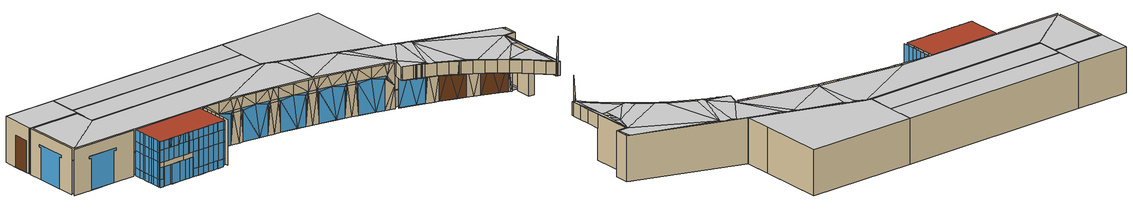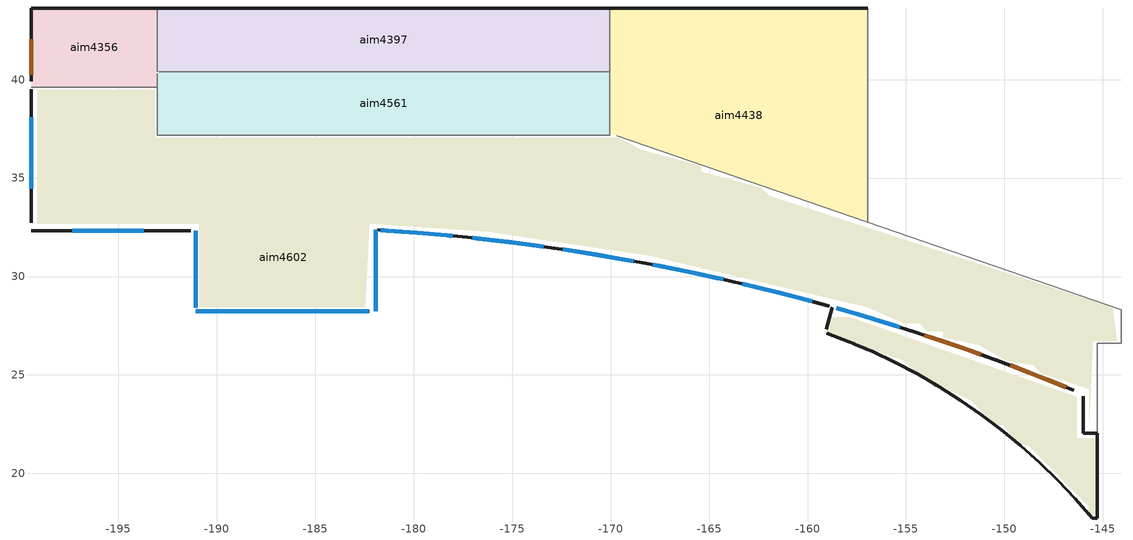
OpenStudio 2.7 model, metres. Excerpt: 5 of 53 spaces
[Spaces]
aim4356
 floor to aim5860: -199.43,39.63 -199.43,43.64 -193.03,43.64 -193.03,39.63 z2.74
 wall outside: -193.03,43.64 -199.43,43.64 z2.74:8.03; -199.43,42.06 -199.43,40.23 z2.74:6.4; -199.43,39.91,2.74 -199.43,39.91,8.03 -199.43,43.64,8.03 -199.43,43.64,2.74 -199.43,42.06,2.74 -199.43,42.06,6.4 -199.43,40.23,6.4 -199.43,40.23,2.74
 wall to aim4602: -199.43,39.63 -193.03,39.63 z2.74:8.03
 wall to aim4397: -193.03,40.41 -193.03,43.64 z2.74:8.03
 wall to aim4561: -193.03,39.63 -193.03,40.31 z2.74:8.03
 door: -199.43,42.05 -199.43,40.25 z2.76:6.39
 ceiling to aim2339: -193.03,39.63 -193.03,43.64 -199.43,43.64 -199.43,39.63 z8.03
aim4397
 floor to aim5901: -193.03,40.41 -193.03,43.64 -170.03,43.64 -170.03,40.41 z2.74
 wall outside: -170.03,43.64 -193.03,43.64 z2.74:8.03
 wall to aim4438: -170.03,40.41 -170.03,43.64 z2.74:8.03
 wall to aim4561: -192.95,40.41 -170.03,40.41 z2.74:8.03
 ceiling to aim2380: -170.03,40.41 -170.03,43.64 -193.03,43.64 -193.03,40.41 z8.03
aim4438
 floor to aim5901: -170.03,37.27 -170.03,43.64 -156.93,43.64 -156.93,32.76 z2.74
 wall outside: -156.93,43.64 -170.03,43.64 z2.74:8.03
 wall to aim4561: -170.03,40.41 -170.03,37.19 z2.74:8.03
 wall to aim4602: -169.69,37.15 -156.93,32.76 z2.74:8.03
 wall to aim4479: -156.93,35.97 -156.93,43.64 z2.74:8.03
 wall to aim5203: -156.93,32.76 -156.93,35.97 z2.74:8.03
 ceiling to aim2421: -156.93,32.76 -156.93,43.64 -170.03,43.64 -170.03,37.27 z8.03
aim4561
 floor to aim5901: -193.03,37.19 -193.03,40.41 -170.03,40.41 -170.03,37.19 z2.74
 wall to aim4602: -193.03,39.63 -193.03,37.19 -170.03,37.19 z2.74:8.03
 ceiling to aim2544: -170.03,37.19 -170.03,40.41 -193.03,40.41 -193.03,37.19 z8.03
aim4602
 floor outside: -159.05,27.13 -158.85,27.94 -157.84,27.94 -146.33,23.9 -146.33,21.78 -145.32,21.78 -145.32,17.94 -145.72,17.94 -145.72,18.34 -148.75,21.37 -149.46,21.57 -150.06,22.48 -150.47,22.48 -151.68,23.69 -154.51,25.11 -155.12,25.71 z6.44
 floor to aim5901: -199.13,32.69 -199.13,39.48 -193.13,39.48 -193.13,37.04 -169.57,37.04 -168.45,36.44 -165.41,35.63 -165.41,35.32 -162.36,34.51 -161.95,34.11 -144.49,28.43 -144.28,26.71 -145.5,26.71 -145.71,22.45 -145.71,24.27 -148.14,25.08 -148.55,25.49 -149.87,25.69 -151.29,26.5 -153.12,26.91 -153.12,27.21 -153.93,27.21 -154.34,27.62 -155.15,27.62 -156.98,28.43 -168.05,31.06 -176.27,32.28 -182.27,32.69 -182.47,28.43 -190.9,28.43 -190.9,32.69 z2.74
 wall outside: -145.54,17.74 -145.28,17.74 -145.28,17.99 -145.28,19.17 -145.28,20.45 -145.28,22.04 / -157.08,26.34 -157.03,26.32 -156.99,26.3 / -158.75,28.45 -159.06,27.33 z6.44:8.03; -159.01,27.11 -157.9,26.7 -157.63,26.58 -157.54,26.54 -157.09,26.35 -157,26.31 -156.72,26.2 -155.56,25.65 -154.43,25.05 -153.32,24.41 -152.23,23.72 -151.18,22.99 -150.16,22.22 -149.17,21.4 -148.21,20.55 -147.29,19.65 -146.41,18.72 -145.7,17.9 z6.54:8.05; -191.08,28.23 -190.61,28.23 / -186.57,28.23 -185.9,28.23 / -185.86,28.23 -185.22,28.23 -184.57,28.23 / -184.55,28.23 -183.88,28.23 -183.29,28.23 / -183.2,28.23 -182.53,28.23 z2.74:3.66; -190.61,28.23 -190.54,28.23 / -189.71,28.23 -189.53,28.23 / -186.63,28.23 -186.57,28.23 z2.84:5.03; -190.54,28.23 -189.71,28.23 / -189.53,28.23 -188.42,28.23 -187.64,28.23 -187.14,28.23 -186.63,28.23 z2.74:5.03; -182.53,28.23 -182.27,28.23 z2.93:3.66; -191.08,28.23 -190.61,28.23 z3.66:5.03; -186.57,28.23 -185.9,28.23 -185.86,28.23 -185.22,28.23 -184.57,28.23 -184.55,28.23 -183.88,28.23 -183.2,28.23 -182.53,28.23 -182.27,28.23 z3.66:5.6; -191.08,28.23 -190.61,28.23 / -190.54,28.23 -187.97,28.23 -186.57,28.23 z5.03:5.6; -191.08,28.23 -190.61,28.23 -189.93,28.23 -189.26,28.23 -188.59,28.23 -187.92,28.23 -187.24,28.23 -187.14,28.23 -186.57,28.23 -185.9,28.23 -185.86,28.23 -185.22,28.23 -184.57,28.23 -184.55,28.23 -183.88,28.23 -183.2,28.23 -182.53,28.23 -182.27,28.23 z5.6:7.03; -191.08,28.23 -190.61,28.23 / -190.54,28.23 -189.93,28.23 -189.71,28.23 / -189.53,28.23 -189.26,28.23 -188.59,28.23 / -188.42,28.23 -187.97,28.23 / -187.92,28.23 -187.64,28.23 -187.24,28.23 / -187.14,28.23 -186.63,28.23 / -186.57,28.23 -185.9,28.23 / -185.86,28.23 -185.22,28.23 -184.57,28.23 / -184.55,28.23 -183.88,28.23 -183.29,28.23 / -183.2,28.23 -182.53,28.23 -182.27,28.23 z7.03:8.03; -187.24,28.23 -187.14,28.23 z7.03:7.63; -181.92,28.23 -181.92,28.98 -181.92,29.64 -181.92,30.31 -181.92,30.97 -181.92,31.63 -181.92,32.37 z2.74:8.03; -191.08,32.34 -191.08,31.64 -191.08,31.05 -191.08,30.8 -191.08,30.11 -191.08,29.77 -191.08,29.43 -191.08,28.74 -191.08,28.48 z2.74:3.63; -191.08,32.34 -191.08,31.64 -191.08,31.05 -191.08,30.8 -191.08,30.11 -191.08,29.77 -191.08,29.43 -191.08,28.74 -191.08,28.48 -191.08,28.4 z3.63:5.6; -191.08,32.34 -191.08,31.64 -191.08,31.05 -191.08,30.8 -191.08,30.11 -191.08,29.77 -191.08,29.43 -191.08,28.74 -191.08,28.48 -191.08,28.4 z5.6:6.67; -191.08,32.34 -191.08,31.64 -191.08,31.05 -191.08,30.8 -191.08,30.11 -191.08,29.77 -191.08,29.43 -191.08,28.74 -191.08,28.48 z6.67:8.03; -191.08,28.48 -191.08,28.4 z6.67:7.64; -145.99,23.92 -145.99,22.04 -145.28,22.04 z2.74:6.44; -178.02,32.06 -177.03,31.96 / -173.4,31.52 -172.43,31.38 / -168.82,30.78 -167.85,30.6 / -164.27,29.85 -163.31,29.63 z6.4:6.71; -145.64,17.86,6.44 -145.54,17.74,6.44 -145.54,17.74,11 -145.64,17.86,8.72; -145.74,17.97,6.44 -145.64,17.86,6.44 -145.64,17.86,8.72; -153.52,24.51,6.44 -153.47,24.48,6.44 -153.47,24.48,8.03 -153.52,24.51,7.23; -153.56,24.54,6.44 -153.52,24.51,6.44 -153.52,24.51,7.23; -157.6,26.56,6.44 -157.55,26.54,6.44 -157.55,26.54,8.03 -157.6,26.56,7.23; -157.65,26.58,6.44 -157.6,26.56,6.44 -157.6,26.56,7.23; -189.71,28.23,7.03 -189.42,28.23,8.03 -189.71,28.23,8.03; -188.59,28.23,7.03 -188.31,28.23,8.03 -188.59,28.23,8.03; -199.43,32.74,2.74 -199.43,32.74,8.03 -199.43,39.5,8.03 -199.43,39.5,2.74 -199.43,37.81,2.74 -199.43,37.81,6.4 -199.43,38.11,6.4 -199.43,38.11,6.71 -199.43,34.45,6.71 -199.43,34.45,6.4 -199.43,34.76,6.4 -199.43,34.76,2.74; -199.43,34.45,6.4 -199.43,34.45,6.71 -199.43,38.11,6.71 -199.43,38.11,6.4 -199.43,37.81,6.4 -199.43,37.81,2.74 -199.43,34.76,2.74 -199.43,34.76,6.4; -199.43,32.34,2.74 -197.06,32.34,2.74 -197.06,32.34,6.4 -197.36,32.34,6.4 -197.36,32.34,6.71 -193.71,32.34,6.71 -193.71,32.34,6.4 -194.01,32.34,6.4 -194.01,32.34,2.74 -191.33,32.34,2.74 -191.33,32.34,8.03 -199.43,32.34,8.03; -197.36,32.34,6.4 -197.06,32.34,6.4 -197.06,32.34,2.74 -194.01,32.34,2.74 -194.01,32.34,6.4 -193.71,32.34,6.4 -193.71,32.34,6.71 -197.36,32.34,6.71; -181.86,32.37,8.03 -181.66,32.36,6.71 -181.61,32.35,8.03; -179.84,32.22,6.71 -178.32,32.09,8.03 -179.84,32.22,8.03; -181.36,32.34,8.03 -179.84,32.22,6.71 -179.84,32.22,8.03; -181.66,32.36,6.71 -181.36,32.34,8.03 -181.61,32.35,8.03; -181.86,32.37,2.74 -181.66,32.36,6.4 -181.66,32.36,6.71 -181.86,32.37,8.03; -181.66,32.36,6.71 -179.84,32.22,6.71 -181.36,32.34,8.03; -179.84,32.22,6.71 -178.02,32.06,6.71 -178.32,32.09,8.03; -181.66,32.36,6.4 -181.61,32.35,2.74 -181.51,32.35,6.4; -178.32,32.09,8.03 -178.02,32.06,6.71 -177.53,32.01,8.03; -177.53,32.01,8.03 -177.03,31.96,6.71 -176.73,31.93,8.03; -173.71,31.56,8.03 -173.4,31.52,6.71 -173.07,31.47,8.03; -175.22,31.76,6.71 -173.71,31.56,8.03 -175.22,31.76,8.03; -176.73,31.93,8.03 -175.22,31.76,6.71 -175.22,31.76,8.03; -175.22,31.76,6.71 -173.4,31.52,6.71 -173.71,31.56,8.03; -177.03,31.96,6.71 -175.22,31.76,6.71 -176.73,31.93,8.03; -172.43,31.38,6.71 -170.62,31.09,6.71 -172.43,31.38,8.03; -173.4,31.52,6.71 -172.43,31.38,6.71 -173.07,31.47,8.03; -172.43,31.38,8.03 -170.62,31.09,6.71 -170.62,31.09,8.03; -173.07,31.47,8.03 -172.43,31.38,6.71 -172.43,31.38,8.03; -178.02,32.06,6.71 -177.03,31.96,6.71 -177.53,32.01,8.03; -178.02,32.06,6.4 -177.26,31.99,2.74 -177.03,31.96,6.4; -178.32,32.09,2.74 -178.02,32.06,6.4 -178.17,32.08,6.4; -178.32,32.09,2.74 -178.17,32.08,6.4 -178.32,32.09,6.4; -181.61,32.35,2.74 -181.36,32.34,2.74 -181.51,32.35,6.4; -181.86,32.37,2.74 -181.61,32.35,2.74 -181.66,32.36,6.4; -178.32,32.09,2.74 -177.26,31.99,2.74 -178.02,32.06,6.4; -177.03,31.96,6.4 -176.73,31.93,2.74 -176.88,31.95,6.4; -177.26,31.99,2.74 -176.73,31.93,2.74 -177.03,31.96,6.4; -181.51,32.35,6.4 -181.36,32.34,2.74 -181.36,32.34,6.4; -173.4,31.52,6.4 -172.92,31.45,2.74 -172.43,31.38,6.4; -173.71,31.56,2.74 -173.4,31.52,6.4 -173.56,31.54,6.4; -173.71,31.56,2.74 -173.56,31.54,6.4 -173.71,31.56,6.4; -173.71,31.56,2.74 -172.92,31.45,2.74 -173.4,31.52,6.4; -172.28,31.36,6.4 -172.13,31.33,2.74 -172.13,31.33,6.4; -172.92,31.45,2.74 -172.13,31.33,2.74 -172.43,31.38,6.4; -172.43,31.38,6.4 -172.13,31.33,2.74 -172.28,31.36,6.4; -176.88,31.95,6.4 -176.73,31.93,2.74 -176.73,31.93,6.4; -170.62,31.09,8.03 -168.82,30.78,6.71 -168.82,30.78,8.03; -167.85,30.6,6.71 -166.56,30.34,8.03 -167.55,30.54,8.03; -168.19,30.66,8.03 -167.85,30.6,6.71 -167.55,30.54,8.03; -168.82,30.78,6.71 -168.19,30.66,8.03 -168.82,30.78,8.03; -169.12,30.83,2.74 -168.97,30.81,6.4 -169.12,30.83,6.4; -168.82,30.78,6.71 -167.85,30.6,6.71 -168.19,30.66,8.03; -167.85,30.6,6.71 -166.06,30.24,6.71 -166.56,30.34,8.03; -169.12,30.83,2.74 -168.82,30.78,6.4 -168.97,30.81,6.4; -166.56,30.34,8.03 -166.06,30.24,6.71 -164.57,29.92,8.03; -164.57,29.92,8.03 -164.27,29.85,6.71 -163.79,29.74,8.03; -161.53,29.2,6.71 -160.06,28.81,8.03 -161.53,29.2,8.03; -163.01,29.56,8.03 -161.53,29.2,6.71 -161.53,29.2,8.03; -163.79,29.74,8.03 -163.31,29.63,6.71 -163.01,29.56,8.03; -163.31,29.63,6.71 -161.53,29.2,6.71 -163.01,29.56,8.03; -164.27,29.85,6.71 -163.31,29.63,6.71 -163.79,29.74,8.03; -159.76,28.73,6.71 -159,28.52,8.03 -159.53,28.67,8.03; -161.53,29.2,6.71 -159.76,28.73,6.71 -160.06,28.81,8.03; -159.76,28.73,6.71 -158.95,28.51,5.38 -159,28.52,8.03; -160.06,28.81,8.03 -159.76,28.73,6.71 -159.53,28.67,8.03; -166.06,30.24,6.71 -164.27,29.85,6.71 -164.57,29.92,8.03; -167.85,30.6,6.4 -167.55,30.54,2.74 -167.7,30.57,6.4; -164.57,29.92,2.74 -163.79,29.74,2.74 -164.27,29.85,6.4; -167.7,30.57,6.4 -167.55,30.54,2.74 -167.55,30.54,6.4; -168.34,30.69,2.74 -167.55,30.54,2.74 -167.85,30.6,6.4; -169.12,30.83,2.74 -168.34,30.69,2.74 -168.82,30.78,6.4; -164.57,29.92,2.74 -164.27,29.85,6.4 -164.42,29.89,6.4; -163.79,29.74,2.74 -163.01,29.56,2.74 -163.31,29.63,6.4; -164.27,29.85,6.4 -163.79,29.74,2.74 -163.31,29.63,6.4; -168.82,30.78,6.4 -168.34,30.69,2.74 -167.85,30.6,6.4; -163.16,29.6,6.4 -163.01,29.56,2.74 -163.01,29.56,6.4; -160.06,28.81,6.4 -158.95,28.51,5.38 -159.91,28.77,6.4; -160.06,28.81,2.74 -158.95,28.51,5.38 -160.06,28.81,6.4; -159.91,28.77,6.4 -158.95,28.51,5.38 -159.76,28.73,6.4; -164.57,29.92,2.74 -164.42,29.89,6.4 -164.57,29.92,6.4; -159.48,28.65,2.74 -158.89,28.49,2.74 -158.95,28.51,5.38; -160.06,28.81,2.74 -159.48,28.65,2.74 -158.95,28.51,5.38; -159.76,28.73,6.4 -158.95,28.51,5.38 -159.76,28.73,6.71; -163.31,29.63,6.4 -163.01,29.56,2.74 -163.16,29.6,6.4; -170.62,31.09,6.71 -168.82,30.78,6.71 -170.62,31.09,8.03; -181.66,32.36,6.4 -181.51,32.35,6.4 -181.66,32.36,6.71; -181.66,32.36,6.71 -181.36,32.34,6.4 -179.84,32.22,6.71; -181.66,32.36,6.71 -181.51,32.35,6.4 -181.36,32.34,6.4; -181.36,32.34,2.74 -179.84,32.22,2.74 -179.84,32.22,6.71 -181.36,32.34,6.4; -178.32,32.09,6.4 -178.17,32.08,6.4 -178.02,32.06,6.71; -179.84,32.22,6.71 -178.32,32.09,6.4 -178.02,32.06,6.71; -178.17,32.08,6.4 -178.02,32.06,6.4 -178.02,32.06,6.71; -179.84,32.22,2.74 -178.32,32.09,2.74 -178.32,32.09,6.4 -179.84,32.22,6.71; -163.31,29.63,6.4 -163.16,29.6,6.4 -163.31,29.63,6.71; -163.31,29.63,6.71 -163.01,29.56,6.4 -161.53,29.2,6.71; -163.31,29.63,6.71 -163.16,29.6,6.4 -163.01,29.56,6.4; -163.01,29.56,2.74 -161.04,29.07,2.74 -163.01,29.56,6.4; -163.01,29.56,6.4 -161.04,29.07,2.74 -161.53,29.2,6.71; -160.06,28.81,6.4 -159.91,28.77,6.4 -159.76,28.73,6.71; -161.53,29.2,6.71 -160.06,28.81,6.4 -159.76,28.73,6.71; -159.91,28.77,6.4 -159.76,28.73,6.4 -159.76,28.73,6.71; -161.04,29.07,2.74 -160.06,28.81,2.74 -160.06,28.81,6.4; -161.53,29.2,6.71 -161.04,29.07,2.74 -160.06,28.81,6.4; -167.85,30.6,6.4 -167.7,30.57,6.4 -167.85,30.6,6.71; -167.85,30.6,6.71 -167.55,30.54,6.4 -166.06,30.24,6.71; -167.85,30.6,6.71 -167.7,30.57,6.4 -167.55,30.54,6.4; -167.55,30.54,2.74 -165.56,30.14,2.74 -167.55,30.54,6.4; -167.55,30.54,6.4 -165.56,30.14,2.74 -166.06,30.24,6.71; -164.57,29.92,6.4 -164.42,29.89,6.4 -164.27,29.85,6.71; -166.06,30.24,6.71 -164.57,29.92,6.4 -164.27,29.85,6.71; -164.42,29.89,6.4 -164.27,29.85,6.4 -164.27,29.85,6.71; -165.56,30.14,2.74 -164.57,29.92,2.74 -164.57,29.92,6.4; -166.06,30.24,6.71 -165.56,30.14,2.74 -164.57,29.92,6.4; -172.43,31.38,6.4 -172.28,31.36,6.4 -172.43,31.38,6.71; -172.43,31.38,6.71 -172.13,31.33,6.4 -170.62,31.09,6.71; -172.43,31.38,6.71 -172.28,31.36,6.4 -172.13,31.33,6.4; -172.13,31.33,2.74 -170.12,31.01,2.74 -172.13,31.33,6.4; -172.13,31.33,6.4 -170.12,31.01,2.74 -170.62,31.09,6.71; -169.12,30.83,6.4 -168.97,30.81,6.4 -168.82,30.78,6.71; -170.62,31.09,6.71 -169.12,30.83,6.4 -168.82,30.78,6.71; -168.97,30.81,6.4 -168.82,30.78,6.4 -168.82,30.78,6.71; -170.12,31.01,2.74 -169.12,30.83,2.74 -169.12,30.83,6.4; -170.62,31.09,6.71 -170.12,31.01,2.74 -169.12,30.83,6.4; -177.03,31.96,6.4 -176.88,31.95,6.4 -177.03,31.96,6.71; -177.03,31.96,6.71 -176.73,31.93,6.4 -175.22,31.76,6.71; -177.03,31.96,6.71 -176.88,31.95,6.4 -176.73,31.93,6.4; -176.73,31.93,2.74 -174.71,31.69,2.74 -176.73,31.93,6.4; -176.73,31.93,6.4 -174.71,31.69,2.74 -175.22,31.76,6.71; -173.71,31.56,6.4 -173.56,31.54,6.4 -173.4,31.52,6.71; -175.22,31.76,6.71 -173.71,31.56,6.4 -173.4,31.52,6.71; -173.56,31.54,6.4 -173.4,31.52,6.4 -173.4,31.52,6.71; -174.71,31.69,2.74 -173.71,31.56,2.74 -173.71,31.56,6.4; -175.22,31.76,6.71 -174.71,31.69,2.74 -173.71,31.56,6.4; -155.6,27.52,2.74 -155.45,27.47,6.4 -155.6,27.52,6.4; -155.31,27.43,6.4 -154.08,27.03,6.4 -155.31,27.43,6.44; -155.31,27.43,6.44 -153.12,26.71,6.4 -151.35,26.09,6.44; -155.6,27.52,2.74 -155.31,27.43,6.4 -155.45,27.47,6.4; -155.6,27.52,2.74 -154.59,27.2,2.74 -155.31,27.43,6.4; -155.31,27.43,6.44 -154.08,27.03,6.4 -153.12,26.71,6.4; -154.59,27.2,2.74 -154.08,27.03,2.74 -154.08,27.03,6.4; -155.31,27.43,6.4 -154.59,27.2,2.74 -154.08,27.03,6.4; -153.12,26.71,6.4 -151.2,26.04,6.4 -151.35,26.09,6.44; -151.2,26.04,6.4 -150.45,25.77,2.74 -149.7,25.49,6.4; -151.35,26.09,6.44 -151.2,26.04,6.4 -149.7,25.49,6.4; -148.75,25.12,6.4 -146.86,24.37,6.4 -146.48,24.22,6.44; -151.35,26.09,6.44 -149.7,25.49,6.4 -148.75,25.12,6.4; -146.86,24.37,6.4 -146.48,24.22,2.74 -146.48,24.22,6.44; -151.35,26.09,6.44 -148.75,25.12,6.4 -146.48,24.22,6.44; -150.45,25.77,2.74 -149.7,25.49,2.74 -149.7,25.49,6.4; -151.2,26.04,2.74 -150.45,25.77,2.74 -151.2,26.04,6.4; -146.86,24.37,2.74 -146.67,24.3,2.74 -146.86,24.37,6.4; -146.86,24.37,6.4 -146.67,24.3,2.74 -146.48,24.22,2.74; -158.51,28.39,2.74 -157.44,28.08,6.44 -158.51,28.39,6.44; -158.51,28.39,2.74 -156.57,27.82,2.74 -157.44,28.08,6.44; -157.44,28.08,6.44 -156.57,27.82,2.74 -155.6,27.52,6.4; -155.6,27.52,6.4 -155.45,27.47,6.4 -155.31,27.43,6.44; -157.44,28.08,6.44 -155.6,27.52,6.4 -155.31,27.43,6.44; -155.45,27.47,6.4 -155.31,27.43,6.4 -155.31,27.43,6.44; -156.57,27.82,2.74 -155.6,27.52,2.74 -155.6,27.52,6.4; -149.7,25.49,2.74 -148.75,25.12,6.4 -149.7,25.49,6.4; -149.7,25.49,2.74 -147.81,24.75,2.74 -148.75,25.12,6.4; -147.81,24.75,2.74 -146.86,24.37,2.74 -146.86,24.37,6.4; -148.75,25.12,6.4 -147.81,24.75,2.74 -146.86,24.37,6.4; -154.08,27.03,2.74 -153.12,26.71,6.4 -154.08,27.03,6.4; -154.08,27.03,2.74 -152.16,26.38,2.74 -153.12,26.71,6.4; -152.16,26.38,2.74 -151.2,26.04,2.74 -151.2,26.04,6.4; -153.12,26.71,6.4 -152.16,26.38,2.74 -151.2,26.04,6.4
 wall to aim5285: -145.28,22.04 -145.28,26.61 -144.06,26.61 z2.74:8.03
 wall to aim5244: -144.06,26.61 -144.06,28.32 z2.74:8.03
 wall to aim5203: -144.06,28.32 -156.93,32.76 z2.74:8.03
 window: -191.07,28.23 -190.61,28.23 / -186.56,28.23 -185.9,28.23 / -185.85,28.23 -185.23,28.23 / -185.22,28.23 -184.58,28.23 / -184.55,28.23 -183.88,28.23 / -183.87,28.23 -183.3,28.23 / -183.2,28.23 -182.53,28.23 z2.75:3.65; -190.61,28.23 -190.54,28.23 / -189.7,28.23 -189.54,28.23 / -186.63,28.23 -186.57,28.23 z2.84:5.03; -190.53,28.23 -189.71,28.23 / -189.53,28.23 -188.43,28.23 / -188.42,28.23 -187.65,28.23 z2.75:5.02; -187.64,28.23 -187.14,28.23 / -187.14,28.23 -186.64,28.23 z2.75:5.03; -182.53,28.23 -182.27,28.23 z2.93:3.66; -191.07,28.23 -190.61,28.23 z3.66:5.03; -186.56,28.23 -185.9,28.23 / -185.9,28.23 -185.86,28.23 / -185.85,28.23 -185.23,28.23 / -185.22,28.23 -184.58,28.23 / -184.57,28.23 -184.55,28.23 / -184.54,28.23 -183.88,28.23 / -183.87,28.23 -183.21,28.23 / -183.2,28.23 -182.54,28.23 / -182.53,28.23 -182.27,28.23 z3.66:5.6; -191.07,28.23 -190.61,28.23 / -187.14,28.23 -186.57,28.23 / -182.53,28.23 -182.27,28.23 z5.6:7.02; -190.6,28.23 -189.94,28.23 / -189.93,28.23 -189.27,28.23 / -189.26,28.23 -188.59,28.23 / -188.58,28.23 -187.92,28.23 / -187.91,28.23 -187.25,28.23 / -186.56,28.23 -185.9,28.23 / -185.85,28.23 -185.23,28.23 / -185.22,28.23 -184.58,28.23 / -184.54,28.23 -183.88,28.23 / -183.87,28.23 -183.21,28.23 / -183.2,28.23 -182.53,28.23 z5.61:7.02; -187.24,28.23 -187.14,28.23 / -185.9,28.23 -185.86,28.23 / -184.57,28.23 -184.55,28.23 z5.6:7.03; -191.07,28.23 -190.61,28.23 / -190.53,28.23 -189.94,28.23 / -189.93,28.23 -189.71,28.23 / -189.53,28.23 -189.26,28.23 / -189.26,28.23 -188.59,28.23 / -188.42,28.23 -187.98,28.23 / -187.91,28.23 -187.64,28.23 / -187.64,28.23 -187.24,28.23 / -187.14,28.23 -186.64,28.23 / -186.56,28.23 -185.9,28.23 / -185.85,28.23 -185.23,28.23 / -185.22,28.23 -184.58,28.23 / -184.55,28.23 -183.88,28.23 / -183.87,28.23 -183.3,28.23 / -183.2,28.23 -182.53,28.23 / -182.53,28.23 -182.27,28.23 z7.03:8.02; -187.24,28.23 -187.14,28.23 z7.03:7.63; -181.92,31.63 -181.92,32.37 / -181.92,30.97 -181.92,31.62 / -181.92,30.31 -181.92,30.96 / -181.92,29.65 -181.92,30.3 / -181.92,28.99 -181.92,29.64 / -181.92,28.24 -181.92,28.98 z2.75:8.02; -191.08,32.33 -191.08,31.64 / -191.08,31.63 -191.08,31.05 / -191.08,31.05 -191.08,30.8 / -191.08,30.79 -191.08,30.12 / -191.08,30.11 -191.08,29.77 / -191.08,29.76 -191.08,29.43 / -191.08,29.42 -191.08,28.75 / -191.08,28.74 -191.08,28.49 z2.75:3.62; -191.08,32.33 -191.08,31.64 / -191.08,31.63 -191.08,31.05 / -191.08,31.05 -191.08,30.8 / -191.08,30.79 -191.08,30.12 / -191.08,30.11 -191.08,29.77 / -191.08,29.76 -191.08,29.43 / -191.08,29.42 -191.08,28.75 / -191.08,28.74 -191.08,28.49 / -191.08,28.48 -191.08,28.4 z3.63:5.6; -191.08,32.33 -191.08,31.64 / -191.08,31.63 -191.08,31.05 / -191.08,31.05 -191.08,30.8 / -191.08,30.79 -191.08,30.12 / -191.08,30.11 -191.08,29.77 / -191.08,29.76 -191.08,29.43 / -191.08,29.42 -191.08,28.75 / -191.08,28.74 -191.08,28.49 / -191.08,28.48 -191.08,28.4 z5.6:6.67; -191.08,32.33 -191.08,31.64 / -191.08,31.63 -191.08,31.05 / -191.08,31.05 -191.08,30.8 / -191.08,30.79 -191.08,30.12 / -191.08,30.11 -191.08,29.77 / -191.08,29.76 -191.08,29.43 / -191.08,29.42 -191.08,28.75 / -191.08,28.74 -191.08,28.49 z6.68:8.02; -191.08,28.48 -191.08,28.4 z6.67:7.64; -189.71,28.23,7.03 -189.42,28.23,8.02 -189.7,28.23,8.02; -188.59,28.23,7.03 -188.32,28.23,8.02 -188.59,28.23,8.02; -199.43,34.47,6.42 -199.43,34.47,6.69 -199.43,38.09,6.69 -199.43,38.09,6.42 -199.43,37.79,6.42 -199.43,37.79,2.76 -199.43,34.77,2.76 -199.43,34.77,6.42; -197.35,32.34,6.42 -197.04,32.34,6.42 -197.04,32.34,2.76 -194.03,32.34,2.76 -194.03,32.34,6.42 -193.72,32.34,6.42 -193.72,32.34,6.69 -197.35,32.34,6.69; -181.66,32.36,6.4 -181.51,32.35,6.4 -181.66,32.36,6.7; -181.66,32.36,6.7 -181.36,32.34,6.4 -179.84,32.22,6.71; -181.66,32.36,6.7 -181.51,32.35,6.4 -181.36,32.34,6.4; -181.35,32.34,2.75 -179.85,32.23,2.75 -179.85,32.23,6.69 -181.35,32.33,6.39; -178.32,32.09,6.4 -178.17,32.08,6.4 -178.02,32.06,6.7; -179.83,32.22,6.71 -178.32,32.09,6.4 -178.02,32.06,6.7; -178.17,32.08,6.4 -178.02,32.06,6.4 -178.02,32.06,6.7; -179.83,32.22,2.75 -178.33,32.09,2.75 -178.33,32.09,6.39 -179.83,32.22,6.69; -163.31,29.63,6.4 -163.16,29.6,6.4 -163.31,29.63,6.7; -163.31,29.63,6.7 -163.01,29.56,6.4 -161.54,29.2,6.71; -163.31,29.63,6.7 -163.16,29.6,6.4 -163.01,29.56,6.4; -163,29.56,2.75 -161.06,29.07,2.75 -163.01,29.56,6.38; -163,29.56,6.39 -161.05,29.07,2.76 -161.54,29.2,6.69; -160.06,28.81,6.4 -159.91,28.77,6.4 -159.77,28.73,6.7; -161.53,29.2,6.71 -160.06,28.81,6.4 -159.77,28.73,6.7; -159.91,28.77,6.4 -159.77,28.73,6.4 -159.76,28.73,6.7; -161.03,29.07,2.75 -160.07,28.81,2.75 -160.06,28.81,6.39; -161.52,29.19,6.7 -161.04,29.07,2.76 -160.07,28.82,6.39; -167.85,30.6,6.4 -167.7,30.57,6.4 -167.85,30.6,6.7; -167.85,30.6,6.7 -167.55,30.54,6.4 -166.06,30.24,6.71; -167.85,30.6,6.7 -167.7,30.57,6.4 -167.55,30.54,6.4; -167.54,30.54,2.75 -165.57,30.14,2.75 -167.55,30.54,6.38; -167.54,30.54,6.39 -165.56,30.14,2.76 -166.07,30.24,6.69; -164.57,29.92,6.4 -164.42,29.89,6.4 -164.27,29.85,6.7; -166.05,30.24,6.71 -164.57,29.92,6.4 -164.27,29.85,6.7; -164.42,29.89,6.4 -164.27,29.85,6.4 -164.27,29.85,6.7; -165.55,30.13,2.75 -164.58,29.92,2.75 -164.57,29.92,6.39; -166.05,30.24,6.7 -165.56,30.14,2.76 -164.58,29.92,6.39; -172.43,31.38,6.4 -172.28,31.36,6.4 -172.43,31.38,6.7; -172.42,31.38,6.7 -172.13,31.33,6.4 -170.63,31.09,6.71; -172.43,31.38,6.7 -172.28,31.36,6.4 -172.13,31.33,6.4; -172.12,31.33,2.75 -170.13,31.01,2.75 -172.12,31.33,6.38; -172.11,31.33,6.39 -170.12,31.01,2.76 -170.63,31.1,6.69; -169.12,30.83,6.4 -168.97,30.81,6.4 -168.82,30.78,6.7; -170.62,31.09,6.71 -169.12,30.84,6.4 -168.82,30.78,6.7; -168.97,30.81,6.4 -168.82,30.78,6.4 -168.82,30.78,6.7; -170.11,31.01,2.75 -169.13,30.84,2.75 -169.12,30.84,6.39; -170.61,31.09,6.7 -170.12,31.01,2.76 -169.13,30.84,6.39; -177.03,31.96,6.4 -176.88,31.95,6.4 -177.03,31.96,6.7; -177.03,31.96,6.7 -176.73,31.93,6.4 -175.22,31.76,6.71; -177.03,31.96,6.7 -176.88,31.95,6.4 -176.73,31.93,6.4; -176.72,31.93,2.75 -174.73,31.69,2.75 -176.73,31.93,6.38; -176.72,31.93,6.39 -174.72,31.69,2.76 -175.23,31.76,6.69; -173.71,31.56,6.4 -173.56,31.54,6.4 -173.41,31.52,6.7; -175.21,31.76,6.71 -173.71,31.56,6.4 -173.41,31.52,6.7; -173.55,31.54,6.4 -173.41,31.52,6.4 -173.4,31.52,6.7; -174.71,31.69,2.75 -173.71,31.56,2.75 -173.71,31.56,6.39; -175.21,31.75,6.7 -174.71,31.69,2.76 -173.72,31.56,6.39; -158.51,28.38,2.75 -157.45,28.08,6.43 -158.5,28.38,6.43; -158.49,28.38,2.75 -156.58,27.82,2.75 -157.44,28.08,6.42; -157.43,28.07,6.43 -156.57,27.82,2.76 -155.61,27.52,6.39; -157.44,28.08,6.44 -155.6,27.52,6.4 -155.31,27.43,6.44; -156.56,27.81,2.75 -155.61,27.52,2.75 -155.6,27.52,6.39
 door: -149.7,25.49,2.75 -148.76,25.13,6.39 -149.69,25.48,6.39; -149.69,25.48,2.75 -147.82,24.76,2.75 -148.75,25.12,6.38; -147.8,24.75,2.75 -146.87,24.38,2.75 -146.86,24.38,6.39; -148.74,25.12,6.39 -147.81,24.75,2.76 -146.88,24.38,6.39; -154.08,27.03,2.75 -153.12,26.71,6.39 -154.07,27.03,6.39; -154.07,27.03,2.75 -152.17,26.38,2.75 -153.12,26.71,6.38; -152.15,26.37,2.75 -151.21,26.04,2.75 -151.2,26.04,6.39; -153.1,26.7,6.39 -152.16,26.38,2.76 -151.21,26.04,6.39
 ceiling to aim2585: -193.13,37.03 -193.13,39.47 -199.13,39.47 -199.13,32.67 z8.03; -178.31,32.46 -169.57,37.03 -193.13,37.03 -199.13,32.67 z8.03; -168.05,31.04 -168.45,36.42 -169.57,37.03 -178.31,32.46 z8.03; -168.05,31.04 -167.24,36.02 -167.64,36.42 -168.45,36.42 z8.03; -158.4,28.81 -160.74,33.68 -161.14,34.19 -161.95,34.19 z8.03; -161.95,34.19 -162.36,34.59 -167.24,36.02 -168.05,31.04 z8.03; -158.4,28.81 -161.95,34.19 -168.05,31.04 z8.03; -158.4,28.81 -155.76,32.26 -158.81,33.27 -160.74,33.68 z8.03; -156.37,26.37 -155.35,31.85 -155.76,32.26 -158.4,28.81 z8.03; -156.17,25.96 -155.56,25.96 -154.13,31.45 -156.37,26.37 z8.03; -156.37,26.37 -158.4,28.81 -159.11,27.18 z8.03; -154.13,31.45 -154.54,31.85 -155.35,31.85 -156.37,26.37 z8.03; -152.71,24.34 -151.7,23.63 -145.5,26.78 -154.13,31.45 z8.03; -150.07,22.41 -146.31,24.54 -145.5,26.78 -151.7,23.63 z8.03; -152.71,24.34 -154.13,31.45 -155.56,25.96 z8.03; -145.5,26.78 -144.28,26.78 -144.49,28.4 -154.13,31.45 z8.03; -145.71,24.34 -145.5,26.78 -146.11,24.54 z8.03; -145.3,17.94 -145.5,26.78 -145.71,24.34 -145.71,22.21 z8.03; -146.11,24.54 -145.5,26.78 -146.31,24.54 z8.03; -151.7,23.63 -152.71,24.34 -152.71,24.03 z8.03; -150.48,22.41 -150.07,22.41 -151.7,23.63 z8.03; -149.46,21.6 -148.96,21.6 -146.31,24.54 -150.07,22.41 z8.03; -145.71,18.35 -145.71,22.21 -146.31,22.21 -148.96,21.6 z8.03; -146.31,22.21 -146.31,24.54 -148.96,21.6 z8.03; -145.3,17.94 -145.71,22.21 -145.71,18.35 -145.71,17.94 z8.03
 roof outside: -191.08,28.23 -182.28,28.23 -182.28,32.38 -191.08,32.34 z8.03
[Building]
Project Name
[ThermalZone] Use Ideal Air Loads=No
aim4356 ThermalZone; aim4397 ThermalZone; aim4438 ThermalZone; aim4561 ThermalZone; aim4602 ThermalZone
[Space]
Name | Thermal Zone | Design Specification Outdoor Air Object
aim4356 | aim4356 ThermalZone | aim4356_ventilation
aim4397 | aim4397 ThermalZone | aim4397_ventilation
aim4438 | aim4438 ThermalZone | aim4438_ventilation
aim4561 | aim4561 ThermalZone | aim4561_ventilation
aim4602 | aim4602 ThermalZone | aim4602_ventilation
[SpaceInfiltration:DesignFlowRate] Schedule=Always On Discrete; Design Flow Rate Calculation Method=Flow/Space; Design Flow Rate {m3/s}=0
Name | Space or SpaceType
aim4356_infiltration | aim4356
aim4397_infiltration | aim4397
aim4438_infiltration | aim4438
aim4561_infiltration | aim4561
aim4602_infiltration | aim4602
[DesignSpecification:OutdoorAir] Outdoor Air Flow per Person {m3/s-person}=0; Outdoor Air Flow per Floor Area {m3/s-m2}=0; Outdoor Air Flow Rate {m3/s}=0; Outdoor Air Flow Air Changes per Hour {1/hr}=0
aim4356_ventilation; aim4397_ventilation; aim4438_ventilation; aim4561_ventilation; aim4602_ventilation
[Schedule:Constant]
Always On Discrete: Value=1
